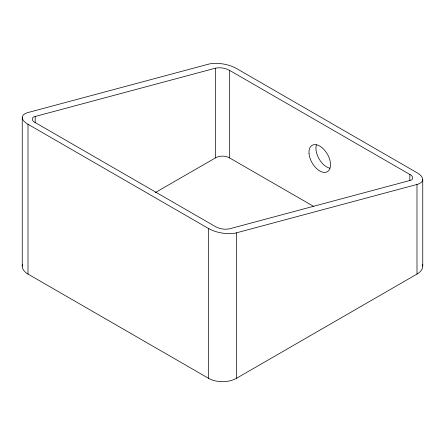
<?xml version="1.0" encoding="UTF-8"?>
<svg xmlns="http://www.w3.org/2000/svg" width="445" height="445" viewBox="0 0 445 445"><rect width="100%" height="100%" fill="white"/><g stroke="black" fill="none" stroke-linecap="round" stroke-linejoin="round"><path stroke-width="0.67" d="M22.25 266.054L22.25 117.519C22.406 114.582 25.554 113.219 28.007 112.535L208.605 64.147A20.965 8.561 11.6 0 1 214.98 63.329C222.372 63.301 229.881 64.87 236.395 68.441L416.993 172.716C419.49 174.262 422.477 176.276 422.75 179.474L422.75 266.054M422.75 179.474C422.594 182.411 419.446 183.774 416.993 184.458L236.395 232.846A20.965 8.561 11.6 0 1 230.02 233.664C222.628 233.692 215.119 232.123 208.605 228.552L28.007 124.277C25.51 122.731 22.523 120.723 22.25 117.519M155.277 192.574L216.531 157.296A9.801 5.657 0 0 1 228.469 157.296L313.742 206.441M22.417 264.575A19.647 11.342 0 0 0 28.007 274.076L208.605 378.345A19.647 11.342 0 0 0 236.395 378.345L416.993 274.076A19.647 11.342 0 0 0 422.583 264.575M35.177 116.484C30.983 116.757 31.756 121.63 35.177 122.547L215.324 226.555C219.641 228.891 224.853 229.881 229.676 228.774L409.823 180.509C414.017 180.236 413.244 175.363 409.823 174.446L229.676 70.438C225.359 68.102 220.147 67.112 215.324 68.219L35.177 116.484L35.177 122.72M416.993 184.458L416.993 274.076M409.823 174.446L409.823 180.692M236.395 232.846L236.395 378.345M229.676 70.438L229.676 157.908M215.324 68.219L215.324 157.908M208.605 228.552L208.605 378.345M28.007 124.277L28.007 274.076M329.812 168.199A15.225 8.789 60 0 1 319.021 158.793A15.225 8.789 60 0 1 316.44 144.797M309.019 153.353A15.225 8.789 60 0 0 325.89 172.265A15.225 8.789 60 0 0 324.333 149.904A15.225 8.789 60 0 0 309.019 153.353"/></g></svg>
